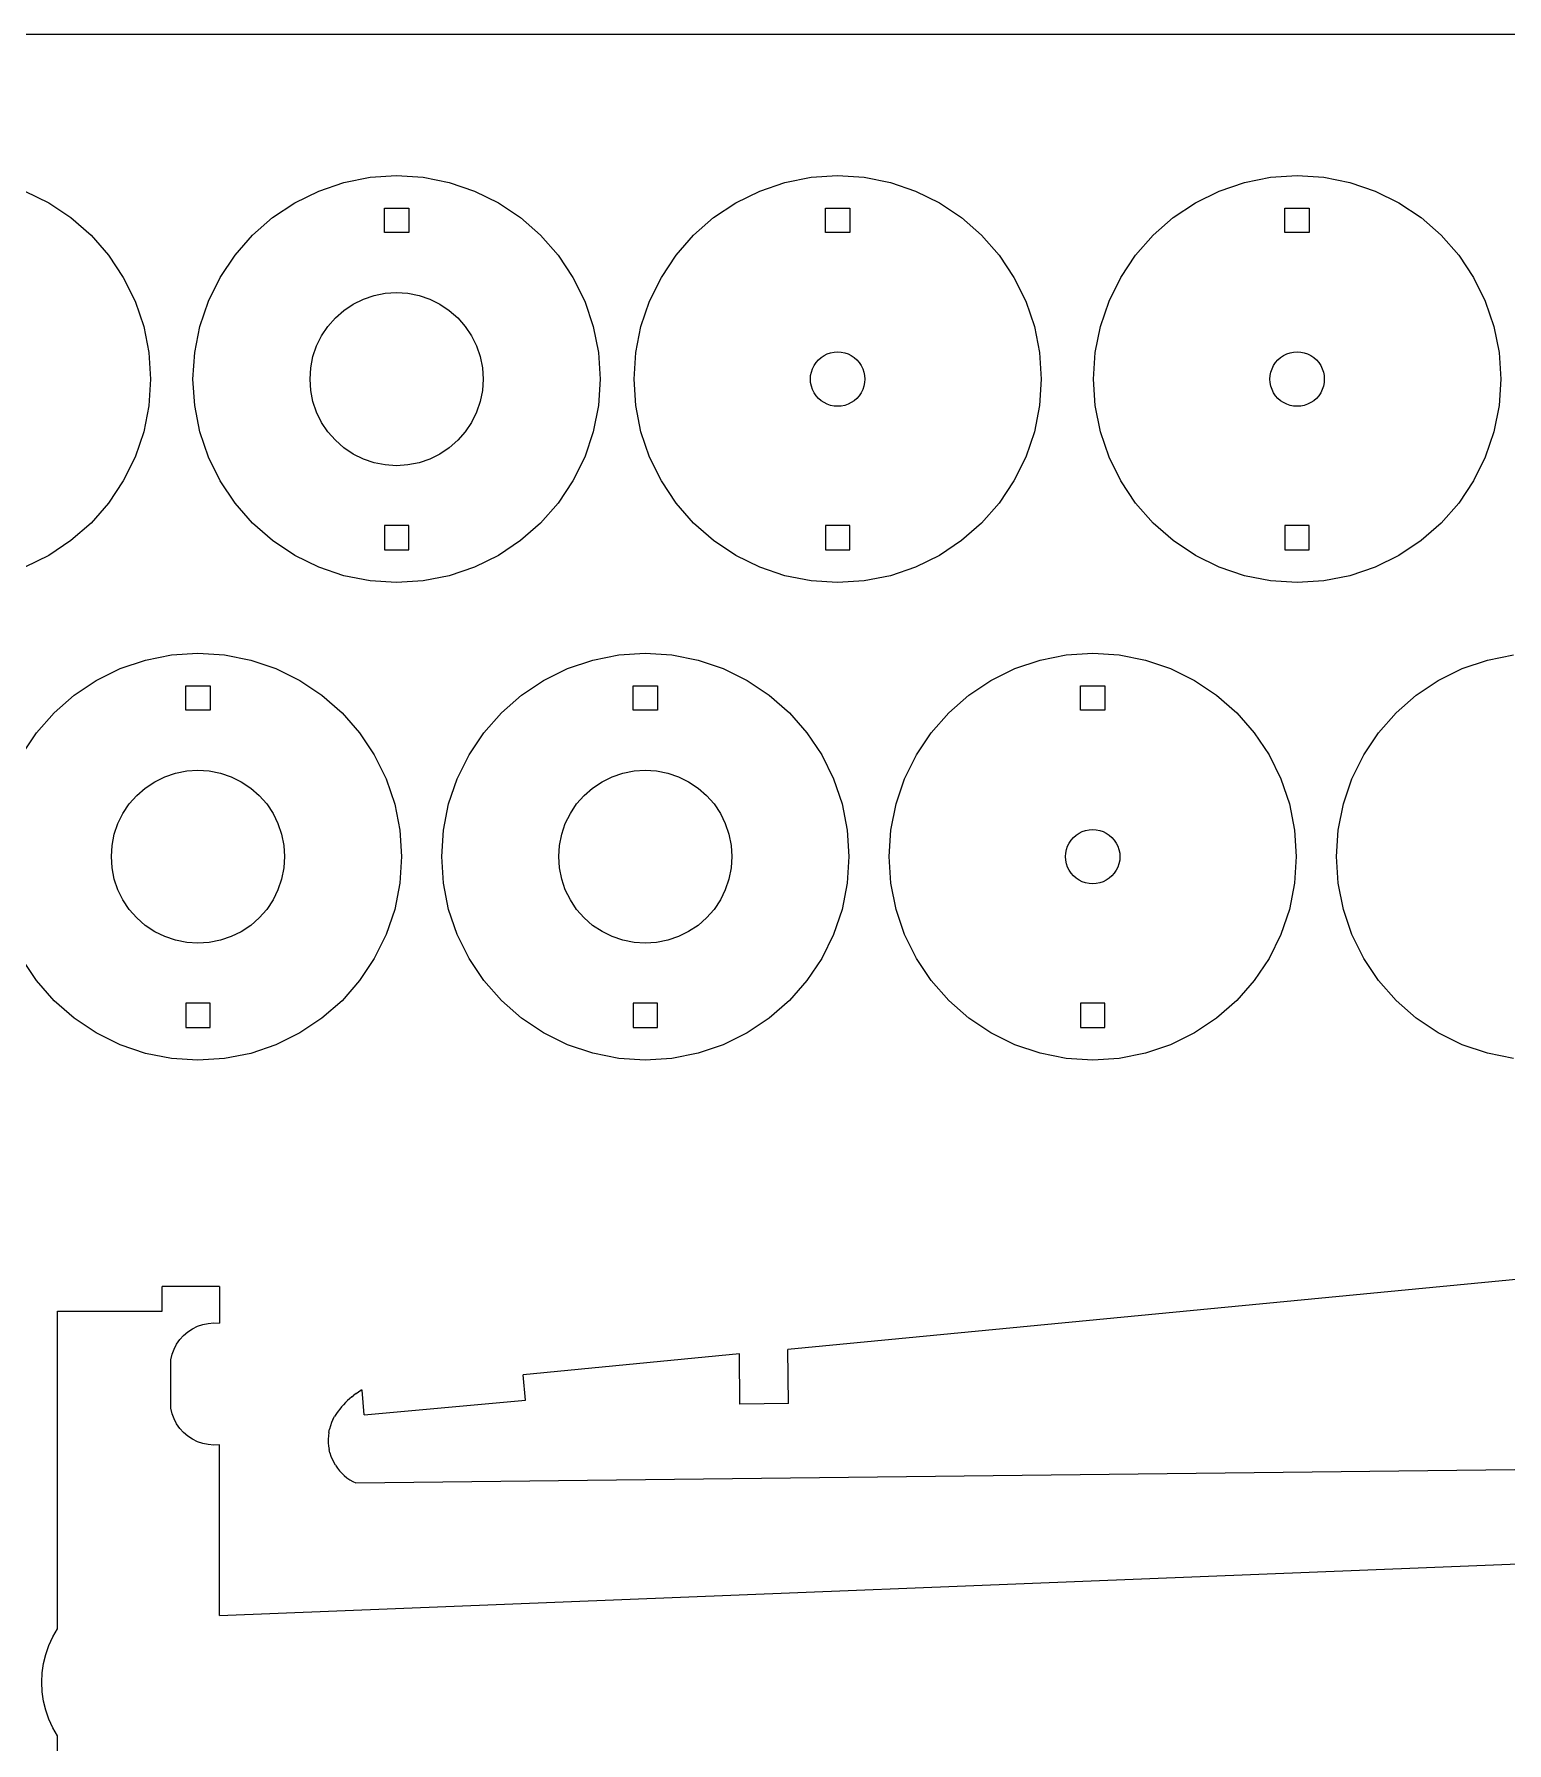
# Model space of a CAD drawing. Extents: x -291 to 291, y -218 to 218.
# Drawn here: x -56.7 to 125.1, y 6.7 to 217.8 of the extents above; entities that cross this region are included whole.
import ezdxf

# ---------------------------------------------------------------- set-up
doc = ezdxf.new("R2010")
doc.units = 0
doc.header["$MEASUREMENT"] = 0
doc.layers.get('0').update_dxf_attribs({"linetype": 'CONTINUOUS'})

msp = doc.modelspace()

# ---------------------------------------------------------------- linework, layer by layer
for p, q in [((-290.58, 217.75), (290.58, 217.75)), ((-21.59, 198.37), (-18.48, 199.43)), ((-18.48, 199.43), (-15.25, 200.07)), ((-15.25, 200.07), (-11.97, 200.29)), ((-11.97, 200.29), (-8.69, 200.07)), ((-8.69, 200.07), (-5.46, 199.43)), ((-5.46, 199.43), (-2.35, 198.37)), ((32.88, 198.37), (36, 199.43)), ((36, 199.43), (39.22, 200.07)), ((39.22, 200.07), (42.5, 200.29)), ((42.5, 200.29), (45.79, 200.07)), ((45.79, 200.07), (49.01, 199.43)), ((49.01, 199.43), (52.13, 198.37)), ((89.63, 198.37), (92.75, 199.43)), ((92.75, 199.43), (95.97, 200.07)), ((95.97, 200.07), (99.25, 200.29)), ((99.25, 200.29), (102.54, 200.07)), ((102.54, 200.07), (105.76, 199.43)), ((105.76, 199.43), (108.88, 198.37)), ((-57.87, 198.37), (-54.92, 196.91)), ((-54.92, 196.91), (-52.19, 195.09)), ((-27.28, 195.09), (-24.54, 196.92)), ((-24.54, 196.92), (-21.59, 198.37)), ((-2.35, 198.37), (0.6, 196.92)), ((0.6, 196.92), (3.34, 195.09)), ((27.19, 195.09), (29.93, 196.92)), ((29.93, 196.92), (32.88, 198.37)), ((52.13, 198.37), (55.08, 196.92)), ((55.08, 196.92), (57.81, 195.09)), ((83.94, 195.09), (86.68, 196.92)), ((86.68, 196.92), (89.63, 198.37)), ((108.88, 198.37), (111.83, 196.92)), ((111.83, 196.92), (114.56, 195.09)), ((-52.19, 195.09), (-49.71, 192.92)), ((-29.75, 192.92), (-27.28, 195.09)), ((-13.47, 193.24), (-13.47, 196.24)), ((-13.47, 196.24), (-10.47, 196.24)), ((-10.47, 196.24), (-10.47, 193.24)), ((3.34, 195.09), (5.81, 192.92)), ((24.72, 192.92), (27.19, 195.09)), ((41, 193.24), (41, 196.24)), ((41, 196.24), (44, 196.24)), ((44, 196.24), (44, 193.24)), ((57.81, 195.09), (60.29, 192.92)), ((81.47, 192.92), (83.94, 195.09)), ((97.75, 193.24), (97.75, 196.24)), ((97.75, 196.24), (100.75, 196.24)), ((100.75, 196.24), (100.75, 193.24)), ((114.56, 195.09), (117.04, 192.92)), ((-49.71, 192.92), (-47.54, 190.44)), ((-31.92, 190.45), (-29.75, 192.92)), ((-10.47, 193.24), (-13.47, 193.24)), ((5.81, 192.92), (7.98, 190.45)), ((22.55, 190.45), (24.72, 192.92)), ((44, 193.24), (41, 193.24)), ((60.29, 192.92), (62.46, 190.45)), ((79.3, 190.45), (81.47, 192.92)), ((100.75, 193.24), (97.75, 193.24)), ((117.04, 192.92), (119.21, 190.45)), ((-47.54, 190.44), (-45.72, 187.71)), ((-33.75, 187.71), (-31.92, 190.45)), ((7.98, 190.45), (9.81, 187.71)), ((20.73, 187.71), (22.55, 190.45)), ((62.46, 190.45), (64.28, 187.71)), ((77.48, 187.71), (79.3, 190.45)), ((119.21, 190.45), (121.03, 187.71)), ((-45.72, 187.71), (-44.26, 184.76)), ((-35.2, 184.76), (-33.75, 187.71)), ((-13.37, 185.74), (-11.97, 185.83)), ((-11.97, 185.83), (-10.57, 185.74)), ((9.81, 187.71), (11.26, 184.76)), ((19.27, 184.76), (20.73, 187.71)), ((64.28, 187.71), (65.74, 184.76)), ((76.02, 184.76), (77.48, 187.71)), ((121.03, 187.71), (122.49, 184.76)), ((-44.26, 184.76), (-43.2, 181.64)), ((-36.26, 181.65), (-35.2, 184.76)), ((-18.48, 183.62), (-17.32, 184.4)), ((-17.32, 184.4), (-16.06, 185.02)), ((-16.06, 185.02), (-14.74, 185.47)), ((-14.74, 185.47), (-13.37, 185.74)), ((-10.57, 185.74), (-9.2, 185.47)), ((-9.2, 185.47), (-7.88, 185.02)), ((-7.88, 185.02), (-6.62, 184.4)), ((-6.62, 184.4), (-5.46, 183.62)), ((11.26, 184.76), (12.32, 181.65)), ((18.21, 181.65), (19.27, 184.76)), ((65.74, 184.76), (66.8, 181.65)), ((74.96, 181.65), (76.02, 184.76)), ((122.49, 184.76), (123.55, 181.65)), ((-43.2, 181.64), (-42.56, 178.42)), ((-36.9, 178.42), (-36.26, 181.65)), ((-21.23, 180.49), (-20.45, 181.65)), ((-20.45, 181.65), (-19.53, 182.7)), ((-19.53, 182.7), (-18.48, 183.62)), ((-5.46, 183.62), (-4.41, 182.7)), ((-4.41, 182.7), (-3.49, 181.65)), ((-3.49, 181.65), (-2.71, 180.49)), ((12.32, 181.65), (12.96, 178.42)), ((17.57, 178.42), (18.21, 181.65)), ((66.8, 181.65), (67.44, 178.42)), ((74.32, 178.42), (74.96, 181.65)), ((123.55, 181.65), (124.19, 178.42)), ((-21.85, 179.23), (-21.23, 180.49)), ((-2.71, 180.49), (-2.09, 179.23)), ((-42.56, 178.42), (-42.35, 175.14)), ((-37.12, 175.14), (-36.9, 178.42)), ((-22.57, 176.53), (-22.3, 177.91)), ((-22.3, 177.91), (-21.85, 179.23)), ((-2.09, 179.23), (-1.64, 177.91)), ((-1.64, 177.91), (-1.37, 176.53)), ((12.96, 178.42), (13.18, 175.14)), ((17.36, 175.14), (17.57, 178.42)), ((39.84, 177.18), (40.13, 177.51)), ((40.13, 177.51), (40.46, 177.8)), ((40.46, 177.8), (40.82, 178.05)), ((40.82, 178.05), (41.22, 178.24)), ((41.22, 178.24), (41.63, 178.38)), ((41.63, 178.38), (42.07, 178.47)), ((42.07, 178.47), (42.5, 178.5)), ((42.5, 178.5), (42.94, 178.47)), ((42.94, 178.47), (43.37, 178.38)), ((43.37, 178.38), (43.79, 178.24)), ((43.79, 178.24), (44.18, 178.05)), ((44.18, 178.05), (44.55, 177.8)), ((44.55, 177.8), (44.88, 177.51)), ((44.88, 177.51), (45.17, 177.18)), ((67.44, 178.42), (67.65, 175.14)), ((74.11, 175.14), (74.32, 178.42)), ((96.59, 177.18), (96.88, 177.51)), ((96.88, 177.51), (97.21, 177.8)), ((97.21, 177.8), (97.57, 178.05)), ((97.57, 178.05), (97.97, 178.24)), ((97.97, 178.24), (98.38, 178.38)), ((98.38, 178.38), (98.82, 178.47)), ((98.82, 178.47), (99.25, 178.5)), ((99.25, 178.5), (99.69, 178.47)), ((99.69, 178.47), (100.12, 178.38)), ((100.12, 178.38), (100.54, 178.24)), ((100.54, 178.24), (100.93, 178.05)), ((100.93, 178.05), (101.3, 177.8)), ((101.3, 177.8), (101.63, 177.51)), ((101.63, 177.51), (101.92, 177.18)), ((124.19, 178.42), (124.4, 175.14)), ((-22.66, 175.14), (-22.57, 176.53)), ((-1.37, 176.53), (-1.28, 175.14)), ((39.14, 175.14), (39.17, 175.58)), ((39.17, 175.58), (39.26, 176.01)), ((39.26, 176.01), (39.4, 176.42)), ((39.4, 176.42), (39.59, 176.82)), ((39.59, 176.82), (39.84, 177.18)), ((45.17, 177.18), (45.41, 176.82)), ((45.41, 176.82), (45.61, 176.42)), ((45.61, 176.42), (45.75, 176.01)), ((45.75, 176.01), (45.84, 175.58)), ((45.84, 175.58), (45.86, 175.14)), ((95.89, 175.14), (95.92, 175.58)), ((95.92, 175.58), (96.01, 176.01)), ((96.01, 176.01), (96.15, 176.42)), ((96.15, 176.42), (96.34, 176.82)), ((96.34, 176.82), (96.59, 177.18)), ((101.92, 177.18), (102.16, 176.82)), ((102.16, 176.82), (102.36, 176.42)), ((102.36, 176.42), (102.5, 176.01)), ((102.5, 176.01), (102.59, 175.58)), ((102.59, 175.58), (102.61, 175.14)), ((-42.35, 175.14), (-42.56, 171.85)), ((-36.9, 171.86), (-37.12, 175.14)), ((-22.57, 173.74), (-22.66, 175.14)), ((-22.3, 172.37), (-22.57, 173.74)), ((-1.37, 173.74), (-1.64, 172.37)), ((-1.28, 175.14), (-1.37, 173.74)), ((13.18, 175.14), (12.96, 171.86)), ((17.57, 171.86), (17.36, 175.14)), ((39.17, 174.7), (39.14, 175.14)), ((39.26, 174.27), (39.17, 174.7)), ((39.4, 173.85), (39.26, 174.27)), ((39.59, 173.46), (39.4, 173.85)), ((39.84, 173.09), (39.59, 173.46)), ((40.13, 172.76), (39.84, 173.09)), ((45.17, 173.09), (44.88, 172.76)), ((45.41, 173.46), (45.17, 173.09)), ((45.61, 173.85), (45.41, 173.46)), ((45.75, 174.27), (45.61, 173.85)), ((45.84, 174.7), (45.75, 174.27)), ((45.86, 175.14), (45.84, 174.7)), ((67.65, 175.14), (67.44, 171.86)), ((74.32, 171.86), (74.11, 175.14)), ((95.92, 174.7), (95.89, 175.14)), ((96.01, 174.27), (95.92, 174.7)), ((96.15, 173.85), (96.01, 174.27)), ((96.34, 173.46), (96.15, 173.85)), ((96.59, 173.09), (96.34, 173.46)), ((96.88, 172.76), (96.59, 173.09)), ((101.92, 173.09), (101.63, 172.76)), ((102.16, 173.46), (101.92, 173.09)), ((102.36, 173.85), (102.16, 173.46)), ((102.5, 174.27), (102.36, 173.85)), ((102.59, 174.7), (102.5, 174.27)), ((102.61, 175.14), (102.59, 174.7)), ((124.4, 175.14), (124.19, 171.86)), ((-42.56, 171.85), (-43.2, 168.63)), ((-36.26, 168.63), (-36.9, 171.86)), ((-21.85, 171.05), (-22.3, 172.37)), ((-21.23, 169.79), (-21.85, 171.05)), ((-2.09, 171.05), (-2.71, 169.79)), ((-1.64, 172.37), (-2.09, 171.05)), ((12.96, 171.86), (12.32, 168.63)), ((18.21, 168.63), (17.57, 171.86)), ((40.46, 172.47), (40.13, 172.76)), ((40.82, 172.23), (40.46, 172.47)), ((41.22, 172.03), (40.82, 172.23)), ((41.63, 171.89), (41.22, 172.03)), ((42.07, 171.81), (41.63, 171.89)), ((42.5, 171.78), (42.07, 171.81)), ((42.94, 171.81), (42.5, 171.78)), ((43.37, 171.89), (42.94, 171.81)), ((43.79, 172.03), (43.37, 171.89)), ((44.18, 172.23), (43.79, 172.03)), ((44.55, 172.47), (44.18, 172.23)), ((44.88, 172.76), (44.55, 172.47)), ((67.44, 171.86), (66.8, 168.63)), ((74.96, 168.63), (74.32, 171.86)), ((97.21, 172.47), (96.88, 172.76)), ((97.57, 172.23), (97.21, 172.47)), ((97.97, 172.03), (97.57, 172.23)), ((98.38, 171.89), (97.97, 172.03)), ((98.82, 171.81), (98.38, 171.89)), ((99.25, 171.78), (98.82, 171.81)), ((99.69, 171.81), (99.25, 171.78)), ((100.12, 171.89), (99.69, 171.81)), ((100.54, 172.03), (100.12, 171.89)), ((100.93, 172.23), (100.54, 172.03)), ((101.3, 172.47), (100.93, 172.23)), ((101.63, 172.76), (101.3, 172.47)), ((124.19, 171.86), (123.55, 168.63)), ((-20.45, 168.63), (-21.23, 169.79)), ((-2.71, 169.79), (-3.49, 168.63)), ((-43.2, 168.63), (-44.26, 165.51)), ((-35.2, 165.51), (-36.26, 168.63)), ((-19.53, 167.58), (-20.45, 168.63)), ((-18.48, 166.65), (-19.53, 167.58)), ((-4.41, 167.58), (-5.46, 166.65)), ((-3.49, 168.63), (-4.41, 167.58)), ((12.32, 168.63), (11.26, 165.51)), ((19.27, 165.51), (18.21, 168.63)), ((66.8, 168.63), (65.74, 165.51)), ((76.02, 165.51), (74.96, 168.63)), ((123.55, 168.63), (122.49, 165.51)), ((-44.26, 165.51), (-45.72, 162.56)), ((-33.75, 162.56), (-35.2, 165.51)), ((-17.32, 165.88), (-18.48, 166.65)), ((-16.06, 165.26), (-17.32, 165.88)), ((-14.74, 164.81), (-16.06, 165.26)), ((-13.37, 164.54), (-14.74, 164.81)), ((-9.2, 164.81), (-10.57, 164.54)), ((-7.88, 165.26), (-9.2, 164.81)), ((-6.62, 165.88), (-7.88, 165.26)), ((-5.46, 166.65), (-6.62, 165.88)), ((11.26, 165.51), (9.81, 162.56)), ((20.73, 162.56), (19.27, 165.51)), ((65.74, 165.51), (64.28, 162.56)), ((77.48, 162.56), (76.02, 165.51)), ((122.49, 165.51), (121.03, 162.56)), ((-45.72, 162.56), (-47.54, 159.83)), ((-31.92, 159.83), (-33.75, 162.56)), ((-11.97, 164.44), (-13.37, 164.54)), ((-10.57, 164.54), (-11.97, 164.44)), ((9.81, 162.56), (7.98, 159.83)), ((22.55, 159.83), (20.73, 162.56)), ((64.28, 162.56), (62.46, 159.83)), ((79.3, 159.83), (77.48, 162.56)), ((121.03, 162.56), (119.21, 159.83)), ((-47.54, 159.83), (-49.71, 157.35)), ((-29.75, 157.36), (-31.92, 159.83)), ((7.98, 159.83), (5.81, 157.36)), ((24.72, 157.36), (22.55, 159.83)), ((62.46, 159.83), (60.29, 157.36)), ((81.47, 157.36), (79.3, 159.83)), ((119.21, 159.83), (117.04, 157.36)), ((-49.71, 157.35), (-52.19, 155.18)), ((-27.28, 155.19), (-29.75, 157.36)), ((-13.47, 157.04), (-13.47, 154.04)), ((-10.47, 157.04), (-13.47, 157.04)), ((-10.47, 154.04), (-10.47, 157.04)), ((5.81, 157.36), (3.34, 155.19)), ((27.19, 155.19), (24.72, 157.36)), ((41, 157.04), (41, 154.04)), ((44, 157.04), (41, 157.04)), ((44, 154.04), (44, 157.04)), ((60.29, 157.36), (57.81, 155.19)), ((83.94, 155.19), (81.47, 157.36)), ((97.75, 157.04), (97.75, 154.04)), ((100.75, 157.04), (97.75, 157.04)), ((100.75, 154.04), (100.75, 157.04)), ((117.04, 157.36), (114.56, 155.19)), ((-52.19, 155.18), (-54.92, 153.36)), ((-24.54, 153.36), (-27.28, 155.19)), ((3.34, 155.19), (0.6, 153.36)), ((29.93, 153.36), (27.19, 155.19)), ((57.81, 155.19), (55.08, 153.36)), ((86.68, 153.36), (83.94, 155.19)), ((114.56, 155.19), (111.83, 153.36)), ((-54.92, 153.36), (-57.87, 151.9)), ((-21.59, 151.9), (-24.54, 153.36)), ((-13.47, 154.04), (-10.47, 154.04)), ((0.6, 153.36), (-2.35, 151.9)), ((32.88, 151.9), (29.93, 153.36)), ((41, 154.04), (44, 154.04)), ((55.08, 153.36), (52.13, 151.9)), ((89.63, 151.9), (86.68, 153.36)), ((97.75, 154.04), (100.75, 154.04)), ((111.83, 153.36), (108.88, 151.9)), ((-18.48, 150.85), (-21.59, 151.9)), ((-15.25, 150.21), (-18.48, 150.85)), ((-11.97, 149.99), (-15.25, 150.21)), ((-8.69, 150.21), (-11.97, 149.99)), ((-5.46, 150.85), (-8.69, 150.21)), ((-2.35, 151.9), (-5.46, 150.85)), ((36, 150.85), (32.88, 151.9)), ((39.22, 150.21), (36, 150.85)), ((42.5, 149.99), (39.22, 150.21)), ((45.79, 150.21), (42.5, 149.99)), ((49.01, 150.85), (45.79, 150.21)), ((52.13, 151.9), (49.01, 150.85)), ((92.75, 150.85), (89.63, 151.9)), ((95.97, 150.21), (92.75, 150.85)), ((99.25, 149.99), (95.97, 150.21)), ((102.54, 150.21), (99.25, 149.99)), ((105.76, 150.85), (102.54, 150.21)), ((108.88, 151.9), (105.76, 150.85)), ((-49.07, 137.91), (-46.12, 139.37)), ((-46.12, 139.37), (-43, 140.43)), ((-43, 140.43), (-39.78, 141.07)), ((-39.78, 141.07), (-36.5, 141.28)), ((-36.5, 141.28), (-33.21, 141.07)), ((-33.21, 141.07), (-29.99, 140.43)), ((-29.99, 140.43), (-26.87, 139.37)), ((-26.87, 139.37), (-23.92, 137.91)), ((6.18, 137.92), (9.13, 139.37)), ((9.13, 139.37), (12.25, 140.43)), ((12.25, 140.43), (15.47, 141.07)), ((15.47, 141.07), (18.75, 141.29)), ((18.75, 141.29), (22.04, 141.07)), ((22.04, 141.07), (25.26, 140.43)), ((25.26, 140.43), (28.38, 139.37)), ((28.38, 139.37), (31.33, 137.92)), ((61.43, 137.92), (64.38, 139.37)), ((64.38, 139.37), (67.5, 140.43)), ((67.5, 140.43), (70.72, 141.07)), ((70.72, 141.07), (74, 141.29)), ((74, 141.29), (77.29, 141.07)), ((77.29, 141.07), (80.51, 140.43)), ((80.51, 140.43), (83.63, 139.37)), ((83.63, 139.37), (86.58, 137.92)), ((116.68, 137.92), (119.63, 139.37)), ((119.63, 139.37), (122.75, 140.43)), ((122.75, 140.43), (125.97, 141.07)), ((-51.81, 136.09), (-49.07, 137.91)), ((-38, 134.24), (-38, 137.24)), ((-38, 137.24), (-35, 137.24)), ((-35, 137.24), (-35, 134.24)), ((-23.92, 137.91), (-21.19, 136.09)), ((3.44, 136.09), (6.18, 137.92)), ((17.25, 134.24), (17.25, 137.24)), ((17.25, 137.24), (20.25, 137.24)), ((20.25, 137.24), (20.25, 134.24)), ((31.33, 137.92), (34.06, 136.09)), ((58.69, 136.09), (61.43, 137.92)), ((72.5, 134.24), (72.5, 137.24)), ((72.5, 137.24), (75.5, 137.24)), ((75.5, 137.24), (75.5, 134.24)), ((86.58, 137.92), (89.31, 136.09)), ((113.94, 136.09), (116.68, 137.92)), ((-54.28, 133.92), (-51.81, 136.09)), ((-21.19, 136.09), (-18.71, 133.92)), ((0.97, 133.92), (3.44, 136.09)), ((34.06, 136.09), (36.54, 133.92)), ((56.22, 133.92), (58.69, 136.09)), ((89.31, 136.09), (91.79, 133.92)), ((111.47, 133.92), (113.94, 136.09)), ((-56.45, 131.44), (-54.28, 133.92)), ((-35, 134.24), (-38, 134.24)), ((-18.71, 133.92), (-16.54, 131.44)), ((-1.2, 131.45), (0.97, 133.92)), ((20.25, 134.24), (17.25, 134.24)), ((36.54, 133.92), (38.71, 131.45)), ((54.05, 131.45), (56.22, 133.92)), ((75.5, 134.24), (72.5, 134.24)), ((91.79, 133.92), (93.96, 131.45)), ((109.3, 131.45), (111.47, 133.92)), ((-58.27, 128.71), (-56.45, 131.44)), ((-16.54, 131.44), (-14.72, 128.71)), ((-3.02, 128.71), (-1.2, 131.45)), ((38.71, 131.45), (40.53, 128.71)), ((52.23, 128.71), (54.05, 131.45)), ((93.96, 131.45), (95.78, 128.71)), ((107.48, 128.71), (109.3, 131.45)), ((-39.26, 126.47), (-37.89, 126.74)), ((-37.89, 126.74), (-36.5, 126.83)), ((-36.5, 126.83), (-35.1, 126.74)), ((-35.1, 126.74), (-33.73, 126.47)), ((-14.72, 128.71), (-13.26, 125.76)), ((-4.48, 125.76), (-3.02, 128.71)), ((15.99, 126.47), (17.36, 126.74)), ((17.36, 126.74), (18.75, 126.83)), ((18.75, 126.83), (20.15, 126.74)), ((20.15, 126.74), (21.52, 126.47)), ((40.53, 128.71), (41.99, 125.76)), ((50.77, 125.76), (52.23, 128.71)), ((95.78, 128.71), (97.24, 125.76)), ((106.02, 125.76), (107.48, 128.71)), ((-44.06, 123.7), (-43.01, 124.62)), ((-43.01, 124.62), (-41.84, 125.4)), ((-41.84, 125.4), (-40.59, 126.02)), ((-40.59, 126.02), (-39.26, 126.47)), ((-33.73, 126.47), (-32.4, 126.02)), ((-32.4, 126.02), (-31.15, 125.4)), ((-31.15, 125.4), (-29.99, 124.62)), ((-29.99, 124.62), (-28.93, 123.7)), ((-13.26, 125.76), (-12.2, 122.64)), ((-5.54, 122.65), (-4.48, 125.76)), ((11.19, 123.7), (12.24, 124.62)), ((12.24, 124.62), (13.41, 125.4)), ((13.41, 125.4), (14.66, 126.02)), ((14.66, 126.02), (15.99, 126.47)), ((21.52, 126.47), (22.85, 126.02)), ((22.85, 126.02), (24.1, 125.4)), ((24.1, 125.4), (25.26, 124.62)), ((25.26, 124.62), (26.32, 123.7)), ((41.99, 125.76), (43.05, 122.65)), ((49.71, 122.65), (50.77, 125.76)), ((97.24, 125.76), (98.3, 122.65)), ((104.96, 122.65), (106.02, 125.76)), ((-45.76, 121.48), (-44.98, 122.65)), ((-44.98, 122.65), (-44.06, 123.7)), ((-28.93, 123.7), (-28.01, 122.65)), ((-28.01, 122.65), (-27.23, 121.48)), ((-12.2, 122.64), (-11.56, 119.42)), ((-6.18, 119.42), (-5.54, 122.65)), ((9.49, 121.49), (10.27, 122.65)), ((10.27, 122.65), (11.19, 123.7)), ((26.32, 123.7), (27.24, 122.65)), ((27.24, 122.65), (28.02, 121.49)), ((43.05, 122.65), (43.69, 119.42)), ((49.07, 119.42), (49.71, 122.65)), ((98.3, 122.65), (98.94, 119.42)), ((104.32, 119.42), (104.96, 122.65)), ((-46.38, 120.23), (-45.76, 121.48)), ((-27.23, 121.48), (-26.62, 120.23)), ((8.87, 120.23), (9.49, 121.49)), ((28.02, 121.49), (28.63, 120.23)), ((-47.1, 117.53), (-46.83, 118.9)), ((-46.83, 118.9), (-46.38, 120.23)), ((-26.62, 120.23), (-26.17, 118.9)), ((-26.17, 118.9), (-25.89, 117.53)), ((-11.56, 119.42), (-11.35, 116.14)), ((-6.39, 116.14), (-6.18, 119.42)), ((8.15, 117.53), (8.42, 118.91)), ((8.42, 118.91), (8.87, 120.23)), ((28.63, 120.23), (29.08, 118.91)), ((29.08, 118.91), (29.36, 117.53)), ((43.69, 119.42), (43.9, 116.14)), ((48.86, 116.14), (49.07, 119.42)), ((71.34, 118.18), (71.63, 118.51)), ((71.63, 118.51), (71.96, 118.8)), ((71.96, 118.8), (72.32, 119.05)), ((72.32, 119.05), (72.72, 119.24)), ((72.72, 119.24), (73.13, 119.38)), ((73.13, 119.38), (73.57, 119.47)), ((73.57, 119.47), (74, 119.5)), ((74, 119.5), (74.44, 119.47)), ((74.44, 119.47), (74.87, 119.38)), ((74.87, 119.38), (75.29, 119.24)), ((75.29, 119.24), (75.68, 119.05)), ((75.68, 119.05), (76.05, 118.8)), ((76.05, 118.8), (76.38, 118.51)), ((76.38, 118.51), (76.67, 118.18)), ((98.94, 119.42), (99.15, 116.14)), ((104.11, 116.14), (104.32, 119.42)), ((-47.19, 116.14), (-47.1, 117.53)), ((-47.1, 114.74), (-47.19, 116.14)), ((-25.89, 117.53), (-25.8, 116.14)), ((-25.8, 116.14), (-25.89, 114.74)), ((-11.35, 116.14), (-11.56, 112.85)), ((-6.18, 112.86), (-6.39, 116.14)), ((8.06, 116.14), (8.15, 117.53)), ((8.15, 114.74), (8.06, 116.14)), ((29.36, 117.53), (29.45, 116.14)), ((29.45, 116.14), (29.36, 114.74)), ((43.9, 116.14), (43.69, 112.86)), ((49.07, 112.86), (48.86, 116.14)), ((70.64, 116.14), (70.67, 116.58)), ((70.67, 115.7), (70.64, 116.14)), ((70.67, 116.58), (70.76, 117.01)), ((70.76, 117.01), (70.9, 117.42)), ((70.9, 117.42), (71.09, 117.82)), ((71.09, 117.82), (71.34, 118.18)), ((76.67, 118.18), (76.91, 117.82)), ((76.91, 117.82), (77.11, 117.42)), ((77.11, 117.42), (77.25, 117.01)), ((77.25, 117.01), (77.34, 116.58)), ((77.34, 116.58), (77.36, 116.14)), ((77.36, 116.14), (77.34, 115.7)), ((99.15, 116.14), (98.94, 112.86)), ((104.32, 112.86), (104.11, 116.14)), ((-46.83, 113.37), (-47.1, 114.74)), ((-25.89, 114.74), (-26.17, 113.37)), ((8.42, 113.37), (8.15, 114.74)), ((29.36, 114.74), (29.08, 113.37)), ((70.76, 115.27), (70.67, 115.7)), ((70.9, 114.85), (70.76, 115.27)), ((71.09, 114.46), (70.9, 114.85)), ((71.34, 114.09), (71.09, 114.46)), ((71.63, 113.76), (71.34, 114.09)), ((76.67, 114.09), (76.38, 113.76)), ((76.91, 114.46), (76.67, 114.09)), ((77.11, 114.85), (76.91, 114.46)), ((77.25, 115.27), (77.11, 114.85)), ((77.34, 115.7), (77.25, 115.27)), ((-46.38, 112.04), (-46.83, 113.37)), ((-45.76, 110.79), (-46.38, 112.04)), ((-26.62, 112.04), (-27.23, 110.79)), ((-26.17, 113.37), (-26.62, 112.04)), ((-11.56, 112.85), (-12.2, 109.63)), ((-5.54, 109.63), (-6.18, 112.86)), ((8.87, 112.05), (8.42, 113.37)), ((9.49, 110.79), (8.87, 112.05)), ((28.63, 112.05), (28.02, 110.79)), ((29.08, 113.37), (28.63, 112.05)), ((43.69, 112.86), (43.05, 109.63)), ((49.71, 109.63), (49.07, 112.86)), ((71.96, 113.47), (71.63, 113.76)), ((72.32, 113.23), (71.96, 113.47)), ((72.72, 113.03), (72.32, 113.23)), ((73.13, 112.89), (72.72, 113.03)), ((73.57, 112.81), (73.13, 112.89)), ((74, 112.78), (73.57, 112.81)), ((74.44, 112.81), (74, 112.78)), ((74.87, 112.89), (74.44, 112.81)), ((75.29, 113.03), (74.87, 112.89)), ((75.68, 113.23), (75.29, 113.03)), ((76.05, 113.47), (75.68, 113.23)), ((76.38, 113.76), (76.05, 113.47)), ((98.94, 112.86), (98.3, 109.63)), ((104.96, 109.63), (104.32, 112.86)), ((-44.98, 109.63), (-45.76, 110.79)), ((-27.23, 110.79), (-28.01, 109.63)), ((10.27, 109.63), (9.49, 110.79)), ((28.02, 110.79), (27.24, 109.63)), ((-44.06, 108.57), (-44.98, 109.63)), ((-43.01, 107.65), (-44.06, 108.57)), ((-28.93, 108.57), (-29.99, 107.65)), ((-28.01, 109.63), (-28.93, 108.57)), ((-12.2, 109.63), (-13.26, 106.51)), ((-4.48, 106.51), (-5.54, 109.63)), ((11.19, 108.58), (10.27, 109.63)), ((12.24, 107.65), (11.19, 108.58)), ((13.41, 106.88), (12.24, 107.65)), ((25.26, 107.65), (24.1, 106.88)), ((26.32, 108.58), (25.26, 107.65)), ((27.24, 109.63), (26.32, 108.58)), ((43.05, 109.63), (41.99, 106.51)), ((50.77, 106.51), (49.71, 109.63)), ((98.3, 109.63), (97.24, 106.51)), ((106.02, 106.51), (104.96, 109.63)), ((-41.84, 106.87), (-43.01, 107.65)), ((-40.59, 106.26), (-41.84, 106.87)), ((-39.26, 105.81), (-40.59, 106.26)), ((-37.89, 105.53), (-39.26, 105.81)), ((-33.73, 105.81), (-35.1, 105.53)), ((-32.4, 106.26), (-33.73, 105.81)), ((-31.15, 106.87), (-32.4, 106.26)), ((-29.99, 107.65), (-31.15, 106.87)), ((-13.26, 106.51), (-14.72, 103.56)), ((-3.02, 103.56), (-4.48, 106.51)), ((14.66, 106.26), (13.41, 106.88)), ((15.99, 105.81), (14.66, 106.26)), ((17.36, 105.54), (15.99, 105.81)), ((21.52, 105.81), (20.15, 105.54)), ((22.85, 106.26), (21.52, 105.81)), ((24.1, 106.88), (22.85, 106.26)), ((41.99, 106.51), (40.53, 103.56)), ((52.23, 103.56), (50.77, 106.51)), ((97.24, 106.51), (95.78, 103.56)), ((107.48, 103.56), (106.02, 106.51)), ((-56.45, 100.83), (-58.27, 103.56)), ((-36.5, 105.44), (-37.89, 105.53)), ((-35.1, 105.53), (-36.5, 105.44)), ((-14.72, 103.56), (-16.54, 100.83)), ((-1.2, 100.83), (-3.02, 103.56)), ((18.75, 105.44), (17.36, 105.54)), ((20.15, 105.54), (18.75, 105.44)), ((40.53, 103.56), (38.71, 100.83)), ((54.05, 100.83), (52.23, 103.56)), ((95.78, 103.56), (93.96, 100.83)), ((109.3, 100.83), (107.48, 103.56)), ((-54.28, 98.35), (-56.45, 100.83)), ((-16.54, 100.83), (-18.71, 98.35)), ((0.97, 98.36), (-1.2, 100.83)), ((38.71, 100.83), (36.54, 98.36)), ((56.22, 98.36), (54.05, 100.83)), ((93.96, 100.83), (91.79, 98.36)), ((111.47, 98.36), (109.3, 100.83)), ((-51.81, 96.18), (-54.28, 98.35)), ((-38, 98.04), (-38, 95.04)), ((-35, 98.04), (-38, 98.04)), ((-35, 95.04), (-35, 98.04)), ((-18.71, 98.35), (-21.19, 96.18)), ((3.44, 96.19), (0.97, 98.36)), ((17.25, 98.04), (17.25, 95.04)), ((20.25, 98.04), (17.25, 98.04)), ((20.25, 95.04), (20.25, 98.04)), ((36.54, 98.36), (34.06, 96.19)), ((58.69, 96.19), (56.22, 98.36)), ((72.5, 98.04), (72.5, 95.04)), ((75.5, 98.04), (72.5, 98.04)), ((75.5, 95.04), (75.5, 98.04)), ((91.79, 98.36), (89.31, 96.19)), ((113.94, 96.19), (111.47, 98.36)), ((-49.07, 94.36), (-51.81, 96.18)), ((-38, 95.04), (-35, 95.04)), ((-21.19, 96.18), (-23.92, 94.36)), ((6.18, 94.36), (3.44, 96.19)), ((17.25, 95.04), (20.25, 95.04)), ((34.06, 96.19), (31.33, 94.36)), ((61.43, 94.36), (58.69, 96.19)), ((72.5, 95.04), (75.5, 95.04)), ((89.31, 96.19), (86.58, 94.36)), ((116.68, 94.36), (113.94, 96.19)), ((-46.12, 92.9), (-49.07, 94.36)), ((-43, 91.84), (-46.12, 92.9)), ((-26.87, 92.9), (-29.99, 91.84)), ((-23.92, 94.36), (-26.87, 92.9)), ((9.13, 92.9), (6.18, 94.36)), ((12.25, 91.85), (9.13, 92.9)), ((28.38, 92.9), (25.26, 91.85)), ((31.33, 94.36), (28.38, 92.9)), ((64.38, 92.9), (61.43, 94.36)), ((67.5, 91.85), (64.38, 92.9)), ((83.63, 92.9), (80.51, 91.85)), ((86.58, 94.36), (83.63, 92.9)), ((119.63, 92.9), (116.68, 94.36)), ((122.75, 91.85), (119.63, 92.9)), ((-39.78, 91.2), (-43, 91.84)), ((-36.5, 90.99), (-39.78, 91.2)), ((-33.21, 91.2), (-36.5, 90.99)), ((-29.99, 91.84), (-33.21, 91.2)), ((15.47, 91.21), (12.25, 91.85)), ((18.75, 90.99), (15.47, 91.21)), ((22.04, 91.21), (18.75, 90.99)), ((25.26, 91.85), (22.04, 91.21)), ((70.72, 91.21), (67.5, 91.85)), ((74, 90.99), (70.72, 91.21)), ((77.29, 91.21), (74, 90.99)), ((80.51, 91.85), (77.29, 91.21)), ((125.97, 91.21), (122.75, 91.85)), ((194.99, 70.47), (36.37, 55.27)), ((-33.86, 63.05), (-40.91, 63.05)), ((-40.91, 59.99), (-40.91, 63.05)), ((-33.86, 63.05), (-33.86, 58.49)), ((-53.84, 59.99), (-40.91, 59.99)), ((-53.84, 20.75), (-53.84, 59.99)), ((-38.28, 56.99), (-37.76, 57.44)), ((-37.76, 57.44), (-37.18, 57.82)), ((-37.18, 57.82), (-36.56, 58.12)), ((-36.56, 58.12), (-35.91, 58.34)), ((-35.91, 58.34), (-35.23, 58.48)), ((-35.23, 58.48), (-34.55, 58.53)), ((-34.55, 58.53), (-33.86, 58.49)), ((-39.7, 54.66), (-39.46, 55.31)), ((-39.46, 55.31), (-39.14, 55.92)), ((-39.14, 55.92), (-38.74, 56.48)), ((-38.74, 56.48), (-38.28, 56.99)), ((36.44, 48.57), (36.37, 55.27)), ((-39.86, 53.99), (-39.7, 54.66)), ((-39.86, 47.99), (-39.86, 53.99)), ((30.37, 54.7), (3.65, 52.14)), ((30.44, 48.5), (30.37, 54.7)), ((3.94, 48.99), (3.65, 52.14)), ((-18.29, 48.69), (-18.53, 48.44)), ((-18.29, 48.69), (-18.04, 48.94)), ((-17.78, 49.17), (-18.04, 48.94)), ((-17.51, 49.4), (-17.78, 49.17)), ((-17.51, 49.4), (-17.24, 49.62)), ((-16.96, 49.83), (-17.24, 49.62)), ((-16.96, 49.83), (-16.67, 50.03)), ((-16.67, 50.03), (-16.37, 50.22)), ((-16.24, 50.23), (-16.37, 50.22)), ((-15.97, 47.18), (-16.24, 50.23)), ((-15.97, 47.18), (3.94, 48.99)), ((36.44, 48.57), (30.44, 48.5)), ((-39.7, 47.32), (-39.86, 47.99)), ((-39.46, 46.67), (-39.7, 47.32)), ((-39.14, 46.06), (-39.46, 46.67)), ((-19.83, 46.61), (-20, 46.22)), ((-19.83, 46.61), (-19.63, 46.98)), ((-19.4, 47.34), (-19.63, 46.98)), ((-19.2, 47.62), (-19.4, 47.34)), ((-18.98, 47.9), (-19.2, 47.62)), ((-18.76, 48.17), (-18.98, 47.9)), ((-18.53, 48.44), (-18.76, 48.17)), ((-38.74, 45.5), (-39.14, 46.06)), ((-38.28, 44.99), (-38.74, 45.5)), ((-37.76, 44.54), (-38.28, 44.99)), ((-37.18, 44.16), (-37.76, 44.54)), ((-20.39, 44.59), (-20.42, 44.17)), ((-20.34, 45.01), (-20.39, 44.59)), ((-20.34, 45.01), (-20.25, 45.42)), ((-20.14, 45.83), (-20.25, 45.42)), ((-20, 46.22), (-20.14, 45.83)), ((-36.56, 43.86), (-37.18, 44.16)), ((-35.91, 43.64), (-36.56, 43.86)), ((-35.23, 43.5), (-35.91, 43.64)), ((-34.55, 43.45), (-35.23, 43.5)), ((-33.86, 43.49), (-34.55, 43.45)), ((-33.86, 22.38), (-33.86, 43.49)), ((-20.42, 44.17), (-20.41, 43.74)), ((-20.41, 43.74), (-20.37, 43.32)), ((-20.37, 43.32), (-20.3, 42.91)), ((-20.2, 42.5), (-20.3, 42.91)), ((-20.2, 42.5), (-20.08, 42.09)), ((-20.08, 42.09), (-19.92, 41.7)), ((-19.92, 41.7), (-19.73, 41.32)), ((-19.52, 40.96), (-19.73, 41.32)), ((-19.52, 40.96), (-19.28, 40.61)), ((-19.28, 40.61), (-19.02, 40.28)), ((-19.02, 40.28), (-18.73, 39.97)), ((-17.01, 38.77), (265.3, 42.02)), ((-18.73, 39.97), (-18.43, 39.68)), ((-18.43, 39.68), (-18.1, 39.41)), ((-18.1, 39.41), (-17.75, 39.17)), ((-17.75, 39.17), (-17.39, 38.96)), ((-17.39, 38.96), (-17.01, 38.77)), ((-33.86, 22.38), (158.48, 30.03)), ((-54.9, 18.68), (-54.42, 19.74)), ((-54.42, 19.74), (-53.84, 20.75)), ((-55.56, 16.45), (-55.29, 17.58)), ((-55.29, 17.58), (-54.9, 18.68)), ((-55.78, 14.14), (-55.73, 15.3)), ((-55.73, 15.3), (-55.56, 16.45)), ((-55.73, 12.97), (-55.78, 14.14)), ((-55.56, 11.82), (-55.73, 12.97)), ((-55.29, 10.69), (-55.56, 11.82)), ((-54.9, 9.59), (-55.29, 10.69)), ((-54.42, 8.53), (-54.9, 9.59)), ((-53.84, 7.53), (-54.42, 8.53)), ((-53.84, -31.72), (-53.84, 7.53))]:
    msp.add_line(p, q)

doc.saveas('drawing.dxf')
